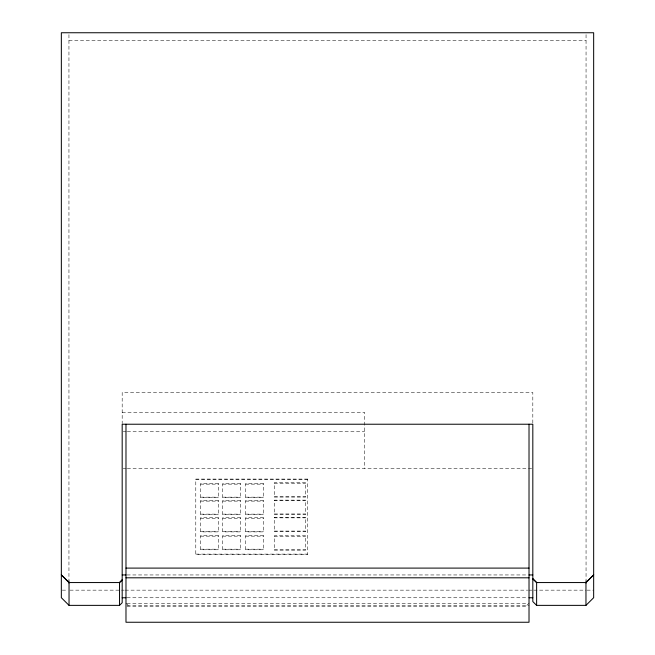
<?xml version="1.0" encoding="UTF-8"?>
<svg xmlns="http://www.w3.org/2000/svg" width="655" height="655" viewBox="0 0 655 655"><rect width="100%" height="100%" fill="white"/><g stroke="black" fill="none" stroke-linecap="round" stroke-linejoin="round"><path stroke-width="0.49" stroke-dasharray="3.27 2.46" d="M526.817 605.367L529.019 603.165M68.947 40.356L586.053 40.356M122.182 412.29L364.581 412.29L364.581 468.489M123.205 431.76L126.268 431.76M127.291 431.76L364.581 431.76M123.197 468.489L126.268 468.489M127.283 468.489L532.818 468.489M195.788 479.37L307.727 479.37M274.24 483.267L305.648 483.267M200.586 484.151L218.459 484.151M222.716 484.151L240.581 484.151M245.6 484.151L263.474 484.151M274.24 496.498L305.648 496.498M200.586 497.161L218.459 497.161M222.716 497.161L240.581 497.161M245.6 497.161L263.474 497.161M274.24 500.731L305.648 500.731M200.586 501.116L218.459 501.116M222.716 501.116L240.581 501.116M245.6 501.116L263.474 501.116M274.24 513.962L305.648 513.962M200.586 514.134L218.459 514.134M222.716 514.134L240.581 514.134M245.6 514.134L263.474 514.134M274.24 517.843L305.648 517.843M200.586 518.285L218.459 518.285M222.716 518.285L240.581 518.285M245.6 518.285L263.474 518.285M274.24 531.074L305.648 531.074M200.586 531.295L218.459 531.295M222.716 531.295L240.581 531.295M245.6 531.295L263.474 531.295M200.586 536.167L218.459 536.167M222.716 536.167L240.581 536.167M245.6 536.167L263.474 536.167M274.24 536.355L305.648 536.355M200.586 549.185L218.459 549.185M222.716 549.185L240.581 549.185M245.6 549.185L263.474 549.185M274.24 549.586L305.648 549.586M195.788 554.114L307.727 554.114M127.005 574.951L527.995 574.951M62.29 590.155L67.997 590.155M69.954 590.155L124.221 590.155M125.244 590.155L527.717 590.155M528.732 590.155L531.803 590.155M533.825 590.155L586.053 590.155M587.003 590.155L593.659 590.155M127.005 597.761L527.995 597.761M127.005 603.353L527.995 603.353M127.005 605.367L529.019 605.367M127.005 606.759L527.995 606.759M125.981 603.165L128.184 605.367M586.053 34.649L586.053 580.96M532.818 423.089L532.818 392.443L122.182 392.443L122.182 423.531M68.947 34.649L68.947 580.96M307.727 479.075L195.788 479.075L195.788 554.408L307.727 554.408L307.727 479.075M305.648 482.678L274.24 482.678L274.24 497.088L305.648 497.088L305.648 482.678M218.459 483.562L200.586 483.562L200.586 497.751L218.459 497.751L218.459 483.562M240.581 483.562L222.716 483.562L222.716 497.751L240.581 497.751L240.581 483.562M263.474 483.562L245.6 483.562L245.6 497.751L263.474 497.751L263.474 483.562M305.648 500.142L274.24 500.142L274.24 514.543L305.648 514.543L305.648 500.142M218.459 500.535L200.586 500.535L200.586 514.724L218.459 514.724L218.459 500.535M240.581 500.535L222.716 500.535L222.716 514.724L240.581 514.724L240.581 500.535M263.474 500.535L245.6 500.535L245.6 514.724L263.474 514.724L263.474 500.535M305.648 517.254L274.24 517.254L274.24 531.655L305.648 531.655L305.648 517.254M218.459 517.696L200.586 517.696L200.586 531.885L218.459 531.885L218.459 517.696M240.581 517.696L222.716 517.696L222.716 531.885L240.581 531.885L240.581 517.696M263.474 517.696L245.6 517.696L245.6 531.885L263.474 531.885L263.474 517.696M218.459 535.577L200.586 535.577L200.586 549.774L218.459 549.774L218.459 535.577M240.581 535.577L222.716 535.577L222.716 549.774L240.581 549.774L240.581 535.577M263.474 535.577L245.6 535.577L245.6 549.774L263.474 549.774L263.474 535.577M305.648 535.774L274.24 535.774L274.24 550.175L305.648 550.175L305.648 535.774"/><path stroke-width="0.98" d="M593.659 574.861L585.963 582.557L536.625 582.557L532.818 578.783L536.625 582.557L536.625 605.367L585.963 605.367L593.659 597.704L593.659 32.75L61.341 32.75L61.341 597.704L69.037 605.367L119.529 605.367L122.182 602.731L122.182 424.227L532.818 424.227L532.818 601.585L536.625 605.367M593.659 574.926L585.963 582.557L585.963 605.367M125.981 568.098L529.019 568.098M122.182 574.951L125.981 574.951M529.019 574.951L532.818 574.951M125.981 577.808L529.019 577.808M122.182 597.761L125.981 597.761M529.019 597.761L532.818 597.761M61.341 574.926L69.037 582.557L119.529 582.557L122.182 579.929L119.529 582.557L119.529 605.367M61.341 574.861L69.037 582.557L69.037 605.367M586.053 580.96L586.053 583.007M529.019 424.227L529.019 622.25L125.981 622.25L125.981 424.227M68.947 580.96L68.947 583.007"/></g></svg>
